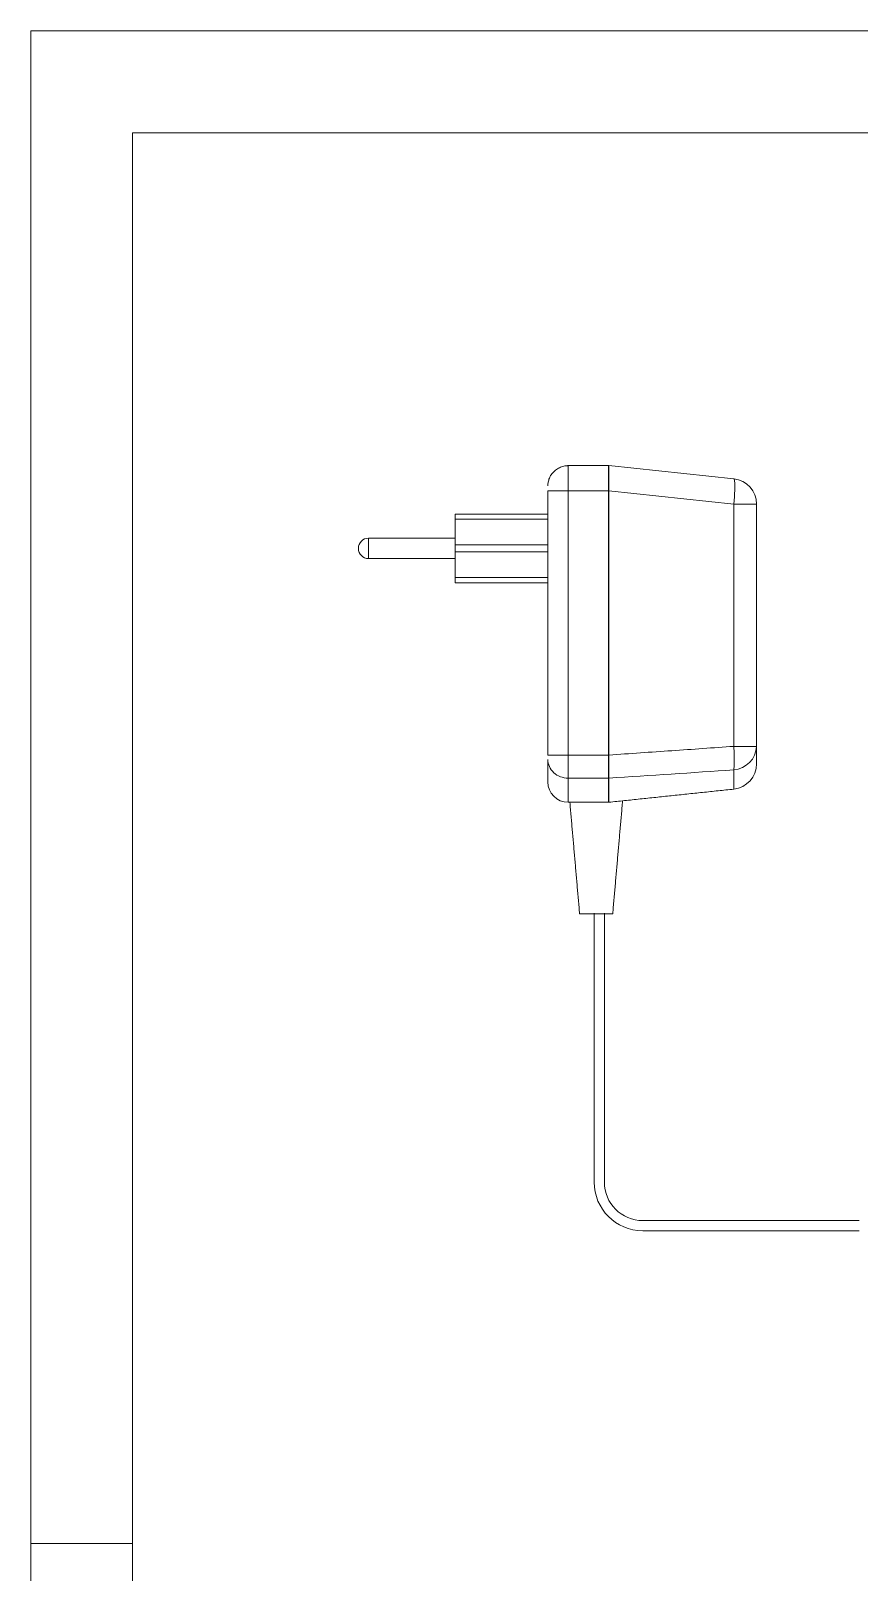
# Model space of a CAD drawing. Header units: millimetres. Extents: x 0 to 420, y 0 to 298.
# Drawn here: x -0.5 to 80.8, y 146.2 to 297.5 of the extents above; entities that cross this region are included whole.
import ezdxf

# ---------------------------------------------------------------- set-up
doc = ezdxf.new("R2010")
doc.units = ezdxf.units.MM
doc.layers.add('LEVEL0', color=179, linetype='Continuous')

msp = doc.modelspace()

# ---------------------------------------------------------------- linework, layer by layer
at = {"color": 7, "linetype": 'Continuous', "lineweight": 15}
for p, q in [((56.218114, 254.8183), (52.268115, 254.8183)), ((56.218114, 254.5683), (56.268115, 254.5683)), ((56.268115, 254.8183), (68.529436, 253.529584)), ((56.268115, 252.331996), (56.268115, 254.8183)), ((50.268114, 226.408394), (50.268114, 252.331996)), ((56.218114, 252.331996), (56.218114, 226.408394)), ((56.268115, 226.408394), (56.268115, 252.331996)), ((50.268114, 250.0683), (41.168115, 250.0683)), ((41.168115, 250.0683), (41.168115, 249.564847)), ((70.768115, 227.258286), (70.768115, 251.043279)), ((41.168115, 249.564847), (41.168115, 247.025482)), ((41.168115, 246.361118), (41.168115, 247.025482)), ((41.168115, 246.361118), (41.168115, 243.821755)), ((41.168115, 243.821755), (41.168115, 243.3183)), ((50.268114, 243.3183), (41.168115, 243.3183)), ((56.218114, 221.770278), (56.218114, 224.140568)), ((56.268115, 221.770278), (56.268115, 224.140568)), ((56.643115, 210.818301), (53.393115, 210.818301))]:
    msp.add_line(p, q, dxfattribs=at)
at = {"color": 7, "linetype": 'Continuous', "lineweight": 0}
for p, q in [((56.218114, 252.331996), (52.268115, 252.331996)), ((52.268115, 252.331996), (52.268115, 226.408394)), ((56.218114, 252.318301), (56.268115, 252.318301)), ((56.268115, 252.331996), (68.529436, 251.043279)), ((68.529436, 227.258286), (68.529436, 251.043279)), ((68.529436, 251.043279), (70.768115, 251.043279)), ((41.168115, 249.564847), (50.268114, 249.564847)), ((32.668114, 247.693301), (32.668114, 245.693301)), ((41.168115, 247.025482), (50.268114, 247.025482)), ((50.268114, 246.361118), (41.168115, 246.361118)), ((50.268114, 243.821755), (41.168115, 243.821755)), ((68.529436, 227.258286), (70.768115, 227.258286)), ((56.218114, 226.408394), (52.268115, 226.408394)), ((56.218114, 226.417255), (56.268115, 226.417255)), ((56.218114, 224.140568), (52.268115, 224.140568)), ((52.268115, 224.140568), (52.268115, 221.770278)), ((56.218114, 224.364636), (56.268115, 224.364636)), ((68.529436, 223.058995), (68.529436, 224.955568))]:
    msp.add_line(p, q, dxfattribs=at)
at = {"color": 7, "linetype": 'Continuous', "lineweight": 0, "flags": 128}
msp.add_lwpolyline([(68.529436, 251.043279), (68.563345, 251.394693), (68.591326, 251.739053), (68.612819, 252.069444), (68.627392, 252.379236), (68.634753, 252.662207), (68.634753, 252.912678), (68.627392, 253.125619), (68.612819, 253.296757), (68.591326, 253.422656), (68.563345, 253.500787), (68.529436, 253.529584)], dxfattribs=at)
at = {"color": 7, "linetype": 'Continuous', "lineweight": 15}
for centre, radius, start, end in [((68.268115, 251.043279), 2.5, 360, 84), ((32.668115, 246.693301), 1, 90, 180), ((32.668115, 246.693301), 1, 180, 270), ((68.268115, 225.545299), 2.5, 275.99999997, 0), ((52.268115, 223.770278), 2, 180, 270)]:
    msp.add_arc(centre, radius, start, end, dxfattribs=at)
at = {"color": 7, "linetype": 'Continuous', "lineweight": 0}
msp.add_arc((68.371063, 227.349105), 2.398771, 273.78556117, 357.83022169, dxfattribs=at)
at = {"color": 7, "linetype": 'Continuous', "lineweight": 15}
for points, knots in [([(52.071002, 254.808443), (51.916733, 254.78113), (51.626144, 254.729682), (51.208851, 254.519501), (50.869747, 254.266176), (50.711074, 254.06733), (50.632871, 253.969327)], [0, 0, 0, 0, 0.2852104903, 0.5372355664, 0.7719230405, 1, 1, 1, 1]), ([(56.218115, 254.818301), (56.218115, 254.818301), (56.218115, 254.814937), (56.218115, 254.80121), (56.218115, 254.79078), (56.218115, 254.747995), (56.218115, 254.70403), (56.218115, 254.58312), (56.218115, 254.506147), (56.218115, 254.320915), (56.218115, 254.212668), (56.218115, 253.970768), (56.218115, 253.837167), (56.218115, 253.553622), (56.218115, 253.403749), (56.218115, 253.097955), (56.218115, 252.942095), (56.218115, 252.710844), (56.218115, 252.634172), (56.218115, 252.482614), (56.218115, 252.408296), (56.218115, 252.331996)], [0, 0, 0, 0, 0.0625, 0.0625, 0.125, 0.125, 0.25, 0.25, 0.375, 0.375, 0.5, 0.5, 0.625, 0.625, 0.75, 0.75, 0.875, 0.875, 0.9375, 0.9375, 1, 1, 1, 1]), ([(50.636421, 253.967515), (50.625873, 253.954919), (50.531363, 253.842053), (50.413163, 253.585693), (50.289497, 253.211723), (50.275242, 252.949442), (50.268114, 252.818301)], [0, 0, 0, 0, 0.040192324, 0.3601278661, 0.6800639436, 1, 1, 1, 1]), ([(56.218115, 226.408394), (56.218115, 226.083508), (56.218115, 225.761832), (56.218115, 225.16243), (56.218115, 224.890472), (56.218115, 224.442507), (56.218115, 224.266316), (56.218115, 224.140568)], [0, 0, 0, 0, 1.954952133, 1.954952133, 3.90041386, 3.90041386, 5.7463704806, 5.7463704806, 5.7463704806, 5.7463704806]), ([(56.268115, 224.140568), (56.268115, 224.238924), (56.268115, 224.36627), (56.268115, 224.598878), (56.268115, 224.683678), (56.268115, 224.862342), (56.268115, 224.956868), (56.268115, 225.156105), (56.268115, 225.261673), (56.268115, 225.478307), (56.268115, 225.589188), (56.268115, 225.929371), (56.268115, 226.16848), (56.268115, 226.408394)], [0, 0, 0, 0, 0.25, 0.25, 0.375, 0.375, 0.5, 0.5, 0.625, 0.625, 0.75, 0.75, 1, 1, 1, 1])]:
    msp.add_open_spline(points, degree=3, knots=knots, dxfattribs=at)
for points, degree in [([(52.268115, 254.8183), (52.063721, 254.798169)], 1), ([(50.306578, 252.331996), (50.268114, 252.331996)], 1), ([(41.168115, 247.693301), (32.668114, 247.693301)], 1), ([(32.668114, 245.693301), (41.168115, 245.693301)], 1), ([(70.768115, 225.545299), (70.768115, 225.545299), (70.768115, 226.127038), (70.768115, 227.258287)], 3), ([(50.268115, 225.964822), (50.268115, 224.518265), (50.268115, 223.770278), (50.268115, 223.770278)], 3), ([(56.268115, 221.770278), (68.529436, 223.058995)], 1), ([(52.268115, 221.770278), (56.218114, 221.770278)], 1), ([(52.434941, 221.770278), (53.393115, 210.818301)], 1), ([(56.218114, 222.020278), (56.268115, 222.020278)], 1), ([(56.643115, 210.818301), (57.613661, 221.911701)], 1)]:
    msp.add_open_spline(points, degree=degree, dxfattribs=at)
at = {"color": 7, "linetype": 'Continuous', "lineweight": 0}
for points, knots in [([(52.268115, 254.818301), (52.268115, 254.818301), (52.268115, 254.814937), (52.268115, 254.80121), (52.268115, 254.79078), (52.268115, 254.747995), (52.268115, 254.70403), (52.268115, 254.58312), (52.268115, 254.506147), (52.268115, 254.320915), (52.268115, 254.212668), (52.268115, 253.970768), (52.268115, 253.837167), (52.268115, 253.553622), (52.268115, 253.403749), (52.268115, 253.097955), (52.268115, 252.942095), (52.268115, 252.710844), (52.268115, 252.634172), (52.268115, 252.482614), (52.268115, 252.408296), (52.268115, 252.331996)], [0, 0, 0, 0, 0.0625, 0.0625, 0.125, 0.125, 0.25, 0.25, 0.375, 0.375, 0.5, 0.5, 0.625, 0.625, 0.75, 0.75, 0.875, 0.875, 0.9375, 0.9375, 1, 1, 1, 1]), ([(52.268115, 252.331996), (52.137203, 252.331996), (51.875381, 252.331996), (51.497964, 252.331996), (51.149251, 252.331996), (50.846877, 252.331996), (50.586648, 252.331996), (50.437581, 252.331996), (50.269275, 252.331996), (50.306567, 252.331996), (50.306578, 252.331996)], [0, 0, 0, 0, 0.1428512372, 0.2857019531, 0.4285529555, 0.571404074, 0.7142551924, 0.8571058956, 0.9999571624, 1, 1, 1, 1]), ([(56.268115, 226.408394), (58.331529, 226.549345), (62.418916, 226.828554), (66.505741, 227.115967), (68.529436, 227.258286)], [0, 0, 0, 0, 0.50482459676, 1, 1, 1, 1]), ([(68.529436, 224.955568), (68.557774, 225.111186), (68.600497, 225.712001), (68.569474, 226.685618), (68.529436, 227.258286)], [0, 0, 0, 0, 0.414449424, 1, 1, 1, 1]), ([(52.268115, 226.408394), (51.96129, 226.408394), (51.578727, 226.408394), (50.933954, 226.408394), (50.424331, 226.408394), (50.268112, 226.408394), (50.268115, 226.408394)], [0, 0, 0, 0, 0.2929714489, 0.3656284909, 0.7070466193, 1, 1, 1, 1]), ([(52.268115, 224.140568), (51.737697, 224.140568), (51.228963, 224.332776), (50.478839, 225.016984), (50.268115, 225.481014), (50.268115, 225.964822)], [0, 0, 0, 0, 0.5, 0.5, 1, 1, 1, 1]), ([(52.268115, 226.408394), (52.268115, 226.083508), (52.268115, 225.761832), (52.268115, 225.16243), (52.268115, 224.890472), (52.268115, 224.442507), (52.268115, 224.266316), (52.268115, 224.140568)], [0, 0, 0, 0, 1.954952133, 1.954952133, 3.90041386, 3.90041386, 5.7463704806, 5.7463704806, 5.7463704806, 5.7463704806])]:
    msp.add_open_spline(points, degree=3, knots=knots, dxfattribs=at)
msp.add_open_spline([(68.529436, 224.955568), (64.442329, 224.672856), (60.355222, 224.400964), (56.268115, 224.140568)], degree=3, dxfattribs=at)
at = {"layer": 'LEVEL0', "color": 179, "linetype": 'Continuous', "lineweight": 0}
for q in [(-0.5, 0.5), (419.5, 297.5)]:
    msp.add_line((-0.5, 297.5), q, dxfattribs=at)
at = {"layer": 'LEVEL0', "color": 179, "linetype": 'Continuous', "lineweight": 15}
for p, q in [((9.5, 287.5), (9.5, 10.5)), ((9.5, 287.5), (414.500006, 287.499995)), ((9.5, 149), (-0.5, 149))]:
    msp.add_line(p, q, dxfattribs=at)
at = {"layer": 'LEVEL0', "color": 7, "lineweight": 15}
for p, q in [((54.820635, 184.483115), (54.820635, 210.890782)), ((55.820635, 184.483115), (55.820635, 210.890782)), ((80.846889, 180.708339), (59.59541, 180.708339)), ((80.846889, 179.708339), (59.59541, 179.708339))]:
    msp.add_line(p, q, dxfattribs=at)
for radius in [4.774776, 3.774776]:
    msp.add_arc((59.59541, 184.483115), radius, 180, 270, dxfattribs=at)

doc.saveas('drawing.dxf')
